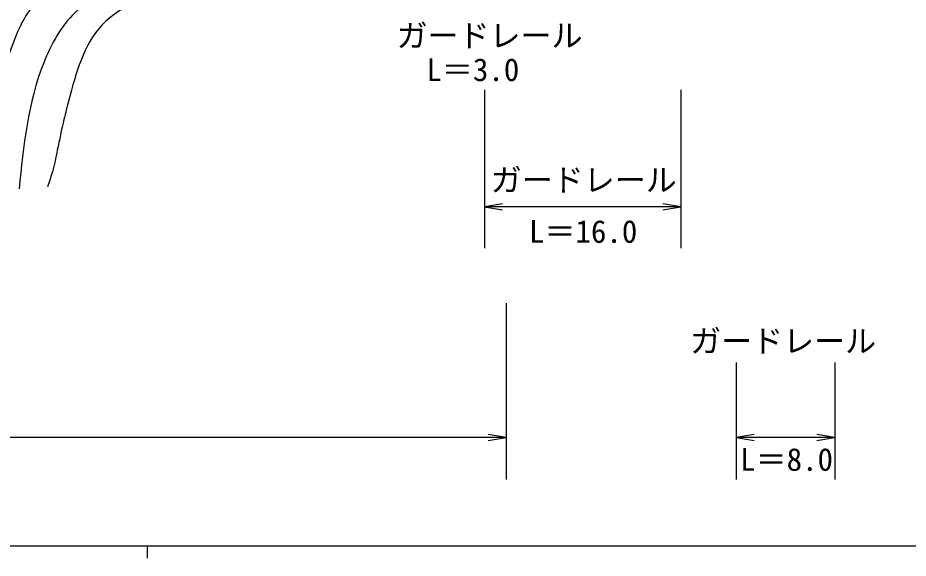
# Model space of a CAD drawing. Units: millimetres, scale not verified. Extents: x -54858845 to -54218845, y -162482687 to -162122687.
# Drawn here: x -54741275 to -54669461, y -162298687 to -162255080 of the extents above; entities that cross this region are included whole.
import ezdxf
from ezdxf.enums import TextEntityAlignment as Align

# ---------------------------------------------------------------- set-up
doc = ezdxf.new("R2010")
doc.units = ezdxf.units.MM
doc.header["$LTSCALE"] = 1000
for name, color, linetype, lineweight in [('M-BGD', 7, 'Continuous', 25), ('M-STR-STR3', 7, 'Continuous', 25), ('M-TTL-BAND', 7, 'Continuous', 25)]:
    doc.layers.add(name, color=color, linetype=linetype, lineweight=lineweight)
doc.styles.add('ＭＳ ゴシック', font='')
doc.styles.get('ＭＳ ゴシック').set_extended_font_data('MS Gothic')

# ---------------------------------------------------------------- blocks, each defined once
blk = doc.blocks.new('open_arrow')
at = {"color": 0, "linetype": 'Continuous', "lineweight": -2}
blk.add_lwpolyline([(7.5, 1.25), (0, 0), (7.5, -1.25)], dxfattribs=at)

msp = doc.modelspace()

# ---------------------------------------------------------------- linework, layer by layer
at = {"layer": 'M-BGD'}
for points, knots in [([(-54715494, -162236570), (-54714491, -162237754), (-54713488, -162238938), (-54712239, -162239701), (-54711614, -162240083), (-54710927, -162240360), (-54710263, -162240800), (-54709669, -162241193), (-54709093, -162241718), (-54708939, -162242329), (-54708762, -162243029), (-54709139, -162243842), (-54709534, -162244569), (-54710104, -162245619), (-54710712, -162246489), (-54711124, -162247513), (-54711450, -162248321), (-54711653, -162249226), (-54712141, -162249950), (-54712656, -162250714), (-54713486, -162251278), (-54714360, -162251629), (-54715788, -162252201), (-54717336, -162252204), (-54718858, -162252245), (-54720080, -162252277), (-54721285, -162252333), (-54722499, -162252366), (-54723542, -162252394), (-54724591, -162252406), (-54725626, -162252480), (-54726361, -162252533), (-54727088, -162252617), (-54727833, -162252739), (-54730275, -162253140), (-54732896, -162253952), (-54734505, -162255685), (-54735961, -162257252), (-54736590, -162259572), (-54737159, -162261723), (-54737298, -162262248), (-54737434, -162262763), (-54737557, -162263283), (-54737753, -162264104), (-54737919, -162264938), (-54738088, -162265771), (-54738206, -162266350), (-54738325, -162266929), (-54738486, -162267496), (-54738604, -162267909), (-54738744, -162268317), (-54738884, -162268724)], [0, 0, 0, 0, 1, 1, 1, 2, 2, 2, 3, 3, 3, 4, 4, 4, 5, 5, 5, 6, 6, 6, 7, 7, 7, 8, 8, 8, 9, 9, 9, 10, 10, 10, 11, 11, 11, 12, 12, 12, 13, 13, 13, 14, 14, 14, 15, 15, 15, 16, 16, 16, 17, 17, 17, 17]), ([(-54716721, -162238019), (-54715738, -162239039), (-54714755, -162240058), (-54713524, -162241064), (-54712657, -162241772), (-54711667, -162242474), (-54711427, -162243363), (-54711180, -162244280), (-54711732, -162245396), (-54712191, -162246483), (-54712714, -162247722), (-54713115, -162248923), (-54713991, -162249674), (-54714781, -162250350), (-54715955, -162250662), (-54717093, -162250802), (-54719093, -162251047), (-54720979, -162250762), (-54722892, -162250735), (-54724893, -162250706), (-54726924, -162250959), (-54728929, -162251342), (-54730804, -162251699), (-54732657, -162252171), (-54734344, -162253041), (-54735180, -162253472), (-54735975, -162254001), (-54736648, -162254650), (-54737794, -162255754), (-54738588, -162257206), (-54739183, -162258704), (-54740474, -162261955), (-54740824, -162265422), (-54741174, -162268890)], [0, 0, 0, 0, 1, 1, 1, 2, 2, 2, 3, 3, 3, 4, 4, 4, 5, 5, 5, 6, 6, 6, 7, 7, 7, 8, 8, 8, 9, 9, 9, 10, 10, 10, 11, 11, 11, 11]), ([(-54741020, -162251231), (-54742348, -162252327), (-54743676, -162253424), (-54744813, -162254756), (-54745361, -162255397), (-54745864, -162256093), (-54746141, -162256867), (-54746489, -162257840), (-54746481, -162258937), (-54746456, -162259987), (-54746451, -162260163), (-54746447, -162260337), (-54746441, -162260513), (-54746435, -162260688), (-54746428, -162260863), (-54746425, -162261038), (-54746381, -162263527), (-54747100, -162265954), (-54747820, -162268381)], [0, 0, 0, 0, 1, 1, 1, 2, 2, 2, 3, 3, 3, 4, 4, 4, 5, 5, 5, 6, 6, 6, 6]), ([(-54735413, -162251472), (-54737053, -162252076), (-54738693, -162252680), (-54739802, -162253826), (-54740843, -162254902), (-54741416, -162256456), (-54741985, -162257963), (-54742741, -162259967), (-54743491, -162261889), (-54743709, -162263938), (-54743830, -162265083), (-54743786, -162266267), (-54744033, -162267395), (-54744075, -162267586), (-54744125, -162267774), (-54744181, -162267962), (-54744237, -162268151), (-54744300, -162268339), (-54744380, -162268519), (-54744453, -162268682), (-54744540, -162268838), (-54744628, -162268994)], [0, 0, 0, 0, 1, 1, 1, 2, 2, 2, 3, 3, 3, 4, 4, 4, 5, 5, 5, 6, 6, 6, 7, 7, 7, 7])]:
    msp.add_open_spline(points, degree=3, knots=knots, dxfattribs=at)
at = {"layer": 'M-STR-STR3'}
for p, q in [((-54703637, -162260893), (-54703637, -162273664)), ((-54687791, -162260893), (-54687791, -162273664)), ((-54687791, -162270344), (-54703637, -162270344)), ((-54701888, -162278119), (-54701888, -162292341)), ((-54683326, -162282893), (-54683326, -162292341)), ((-54675378, -162282893), (-54675378, -162292341)), ((-54701888, -162288952), (-54826640, -162288952)), ((-54675378, -162288952), (-54683326, -162288952))]:
    msp.add_line(p, q, dxfattribs=at)
at = {"layer": 'M-TTL-BAND'}
for p, q in [((-54858845, -162297687), (-54319845, -162297687)), ((-54730845, -162297687), (-54730845, -162298687))]:
    msp.add_line(p, q, dxfattribs=at)

# ---------------------------------------------------------------- block references
at = {"layer": 'M-STR-STR3', "xscale": 193, "yscale": 193}
for p in [(-54703637, -162270344), (-54683326, -162288952)]:
    msp.add_blockref('open_arrow', p, dxfattribs=at)
at = {"layer": 'M-STR-STR3', "xscale": 193, "yscale": 193, "rotation": 180}
for p in [(-54687791, -162270344), (-54701888, -162288952), (-54675378, -162288952)]:
    msp.add_blockref('open_arrow', p, dxfattribs=at)

# ---------------------------------------------------------------- texts
at = {"layer": 'M-STR-STR3', "style": 'ＭＳ ゴシック'}
for p in [(-54710730, -162256512), (-54703132, -162268163), (-54687046, -162281160)]:
    msp.add_text('ガードレール', height=1833, rotation=359.979, dxfattribs=at).set_placement(p, align=Align.MIDDLE_LEFT)
for s, p in [('L＝3.0', (-54708316, -162259265)), ('L＝16.0', (-54700043, -162272321)), ('L＝8.0', (-54683013, -162290719))]:
    msp.add_text(s, height=1833, dxfattribs=at).set_placement(p, align=Align.MIDDLE_LEFT)

doc.saveas('drawing.dxf')
